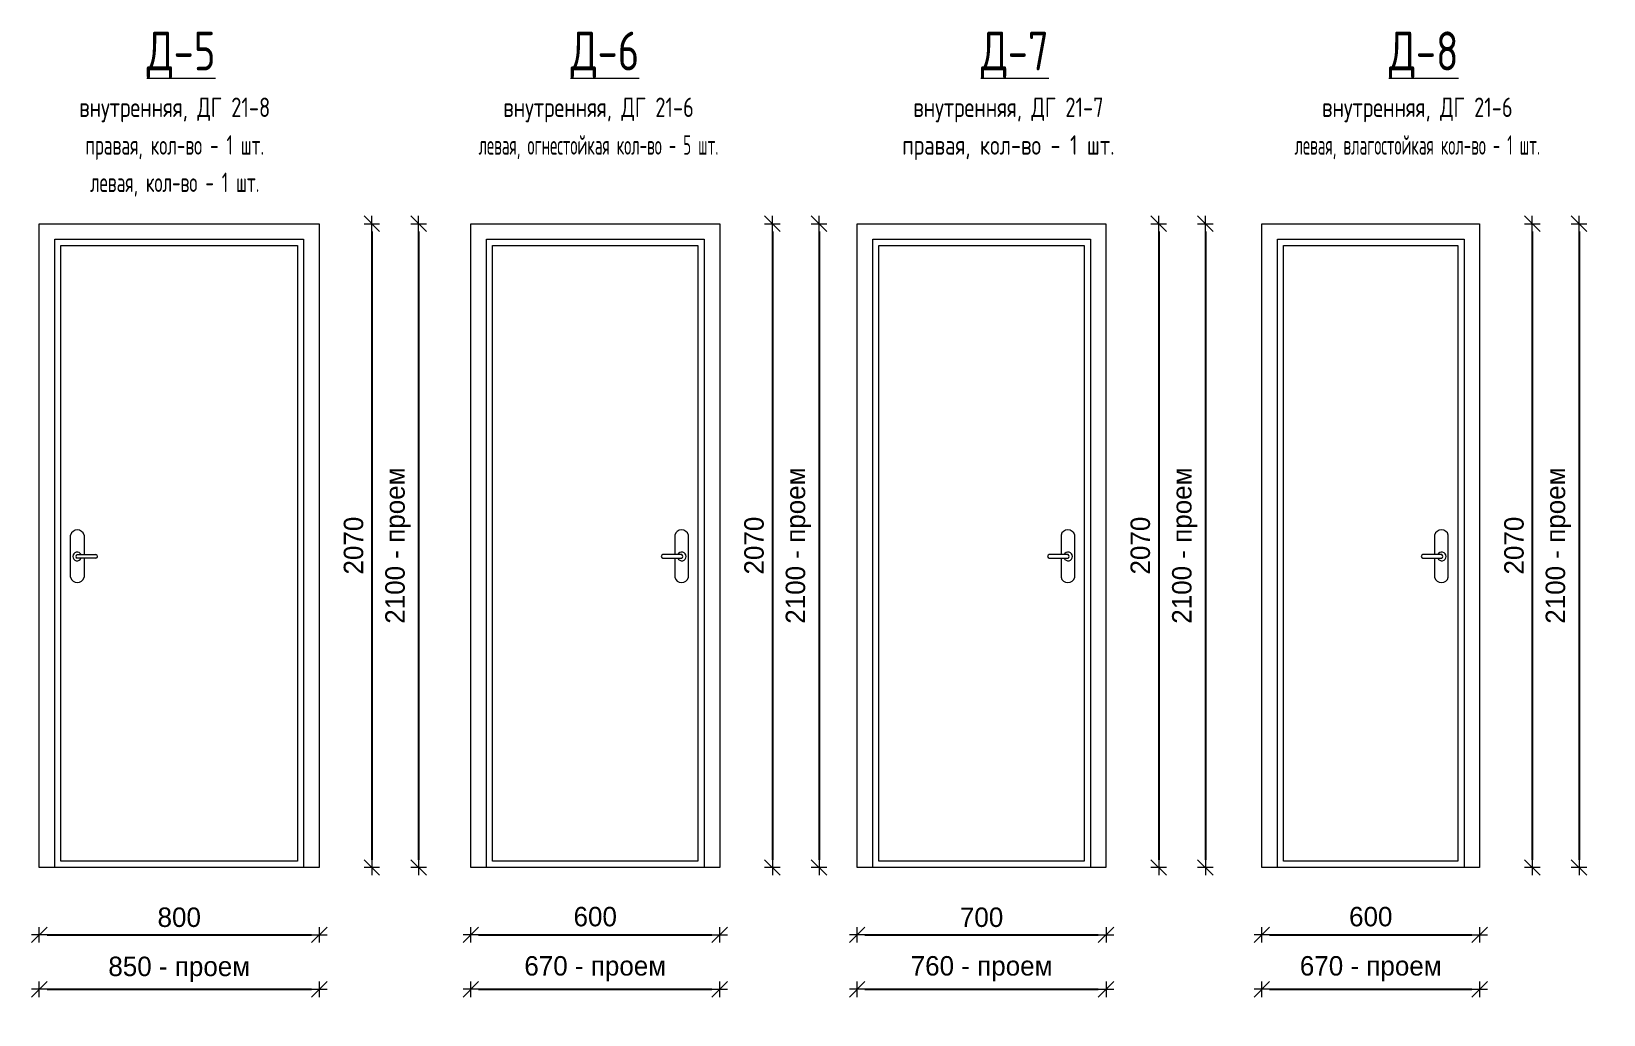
# Model space of a CAD drawing. Header units: millimetres. Extents: x -56498 to 234605, y -296269 to -29969.
# Drawn here: x 195099 to 215314, y -265786 to -253142 of the extents above; entities that cross this region are included whole.
import ezdxf
from ezdxf.enums import TextEntityAlignment as Align

# ---------------------------------------------------------------- set-up
doc = ezdxf.new("R2010")
doc.units = ezdxf.units.MM
doc.header["$LTSCALE"] = 100
doc.header["$PDMODE"] = 35
for name, color, linetype, lineweight in [('Примітки 0.09', 200, 'Continuous', 9), ('Розміри 0.09', 5, 'Continuous', 9), ('Тонкі 0.18', 142, 'Continuous', 18)]:
    doc.layers.add(name, color=color, linetype=linetype, lineweight=lineweight)
doc.styles.add('PSTUDIO', font='pstudio.shx')
doc.styles.add('SPDS', font='SPDS.shx', dxfattribs={"width": 0.9})
doc.dimstyles.new('PS_TICK 1-25', dxfattribs={"dimscale": 100, "dimtxt": 2.5, "dimasz": 1, "dimexe": 2, "dimexo": 2, "dimgap": 1, "dimtad": 1, "dimdec": 0, "dimlfac": 0.25, "dimzin": 0, "dimdsep": 46, "dimtxsty": 'PSTUDIO', "dimblk": 'dblk_0', "dimcen": 2, "dimdle": 1.5, "dimse1": 1, "dimse2": 1, "dimadec": 0, "dimazin": 0, "dimtfac": 1, "dimtdec": 0, "dimtix": 1, "dimtmove": 1, "dimatfit": 3, "dimfxl": 0, "dimtolj": 1, "dimtzin": 0, "dimarcsym": 0})

# ---------------------------------------------------------------- blocks, each defined once
blk = doc.blocks.new('dblk_0')
at = {"color": 0, "linetype": 'ByBlock'}
for p, q in [((1, 1), (-1, -1)), ((-1, 0), (1, 0)), ((0, 1), (0, -1))]:
    blk.add_line(p, q, dxfattribs=at)
blk = doc.blocks.new('*D435')
at = {"layer": 'Defpoints', "color": 0, "ltscale": 100, "transparency": 16777216}
for p in [(198399, -255615), (198399, -263895), (199476, -263895)]:
    blk.add_point(p, dxfattribs=at)
at = {"layer": 'Розміри 0.09', "color": 0, "lineweight": -2, "ltscale": 100, "transparency": 16777216}
blk.add_line((199476, -255715), (199476, -263795), dxfattribs=at)
at = {"layer": 'Розміри 0.09', "color": 0, "lineweight": -2, "ltscale": 100, "transparency": 16777216, "xscale": 100, "yscale": 100, "zscale": 100}
for p, rotation in [((199476, -255615), 90), ((199476, -263895), 270)]:
    blk.add_blockref('dblk_0', p, dxfattribs=dict(at, rotation=rotation))
at = {"layer": 'Розміри 0.09', "color": 0, "ltscale": 100, "transparency": 16777216, "insert": (199241, -259755), "char_height": 250, "attachment_point": 5, "rotation": 90, "style": 'PSTUDIO'}
blk.add_mtext('\\A1;2070', dxfattribs=at)
blk = doc.blocks.new('*D436')
at = {"layer": 'Defpoints', "color": 0, "ltscale": 100, "transparency": 16777216}
for p in [(198799, -255615), (198799, -263895), (200077, -263895)]:
    blk.add_point(p, dxfattribs=at)
at = {"layer": 'Розміри 0.09', "color": 0, "lineweight": -2, "ltscale": 100, "transparency": 16777216}
blk.add_line((200077, -255715), (200077, -263795), dxfattribs=at)
at = {"layer": 'Розміри 0.09', "color": 0, "lineweight": -2, "ltscale": 100, "transparency": 16777216, "xscale": 100, "yscale": 100, "zscale": 100}
for p, rotation in [((200077, -255615), 90), ((200077, -263895), 270)]:
    blk.add_blockref('dblk_0', p, dxfattribs=dict(at, rotation=rotation))
at = {"layer": 'Розміри 0.09', "color": 0, "ltscale": 100, "transparency": 16777216, "insert": (199811, -259755), "char_height": 250, "attachment_point": 5, "rotation": 90, "style": 'PSTUDIO'}
blk.add_mtext('\\A1;2100 - проем', dxfattribs=at)
blk = doc.blocks.new('*D437')
at = {"layer": 'Defpoints', "color": 0, "ltscale": 100, "transparency": 16777216}
for p in [(208516, -255615), (208516, -263895), (209593, -263895)]:
    blk.add_point(p, dxfattribs=at)
at = {"layer": 'Розміри 0.09', "color": 0, "lineweight": -2, "ltscale": 100, "transparency": 16777216}
blk.add_line((209593, -255715), (209593, -263795), dxfattribs=at)
at = {"layer": 'Розміри 0.09', "color": 0, "lineweight": -2, "ltscale": 100, "transparency": 16777216, "xscale": 100, "yscale": 100, "zscale": 100}
for p, rotation in [((209593, -255615), 90), ((209593, -263895), 270)]:
    blk.add_blockref('dblk_0', p, dxfattribs=dict(at, rotation=rotation))
at = {"layer": 'Розміри 0.09', "color": 0, "ltscale": 100, "transparency": 16777216, "insert": (209358, -259755), "char_height": 250, "attachment_point": 5, "rotation": 90, "style": 'PSTUDIO'}
blk.add_mtext('\\A1;2070', dxfattribs=at)
blk = doc.blocks.new('*D438')
at = {"layer": 'Defpoints', "color": 0, "ltscale": 100, "transparency": 16777216}
for p in [(208916, -255615), (208916, -263895), (210194, -263895)]:
    blk.add_point(p, dxfattribs=at)
at = {"layer": 'Розміри 0.09', "color": 0, "lineweight": -2, "ltscale": 100, "transparency": 16777216}
blk.add_line((210194, -255715), (210194, -263795), dxfattribs=at)
at = {"layer": 'Розміри 0.09', "color": 0, "lineweight": -2, "ltscale": 100, "transparency": 16777216, "xscale": 100, "yscale": 100, "zscale": 100}
for p, rotation in [((210194, -255615), 90), ((210194, -263895), 270)]:
    blk.add_blockref('dblk_0', p, dxfattribs=dict(at, rotation=rotation))
at = {"layer": 'Розміри 0.09', "color": 0, "ltscale": 100, "transparency": 16777216, "insert": (209928, -259755), "char_height": 250, "attachment_point": 5, "rotation": 90, "style": 'PSTUDIO'}
blk.add_mtext('\\A1;2100 - проем', dxfattribs=at)
blk = doc.blocks.new('*D439')
at = {"layer": 'Defpoints', "color": 0, "ltscale": 100, "transparency": 16777216}
for p in [(213320, -255615), (213320, -263895), (214397, -263895)]:
    blk.add_point(p, dxfattribs=at)
at = {"layer": 'Розміри 0.09', "color": 0, "lineweight": -2, "ltscale": 100, "transparency": 16777216}
blk.add_line((214397, -255715), (214397, -263795), dxfattribs=at)
at = {"layer": 'Розміри 0.09', "color": 0, "lineweight": -2, "ltscale": 100, "transparency": 16777216, "xscale": 100, "yscale": 100, "zscale": 100}
for p, rotation in [((214397, -255615), 90), ((214397, -263895), 270)]:
    blk.add_blockref('dblk_0', p, dxfattribs=dict(at, rotation=rotation))
at = {"layer": 'Розміри 0.09', "color": 0, "ltscale": 100, "transparency": 16777216, "insert": (214163, -259755), "char_height": 250, "attachment_point": 5, "rotation": 90, "style": 'PSTUDIO'}
blk.add_mtext('\\A1;2070', dxfattribs=at)
blk = doc.blocks.new('*D440')
at = {"layer": 'Defpoints', "color": 0, "ltscale": 100, "transparency": 16777216}
for p in [(213720, -255615), (213720, -263895), (214998, -263895)]:
    blk.add_point(p, dxfattribs=at)
at = {"layer": 'Розміри 0.09', "color": 0, "lineweight": -2, "ltscale": 100, "transparency": 16777216}
blk.add_line((214998, -255715), (214998, -263795), dxfattribs=at)
at = {"layer": 'Розміри 0.09', "color": 0, "lineweight": -2, "ltscale": 100, "transparency": 16777216, "xscale": 100, "yscale": 100, "zscale": 100}
for p, rotation in [((214998, -255615), 90), ((214998, -263895), 270)]:
    blk.add_blockref('dblk_0', p, dxfattribs=dict(at, rotation=rotation))
at = {"layer": 'Розміри 0.09', "color": 0, "ltscale": 100, "transparency": 16777216, "insert": (214732, -259755), "char_height": 250, "attachment_point": 5, "rotation": 90, "style": 'PSTUDIO'}
blk.add_mtext('\\A1;2100 - проем', dxfattribs=at)
blk = doc.blocks.new('*D441')
at = {"layer": 'Defpoints', "color": 0, "ltscale": 100, "transparency": 16777216}
for p in [(195199, -263895), (198799, -263895), (198799, -265461)]:
    blk.add_point(p, dxfattribs=at)
at = {"layer": 'Розміри 0.09', "color": 0, "lineweight": -2, "ltscale": 100, "transparency": 16777216}
blk.add_line((195299, -265461), (198699, -265461), dxfattribs=at)
at = {"layer": 'Розміри 0.09', "color": 0, "lineweight": -2, "ltscale": 100, "transparency": 16777216, "xscale": 100, "yscale": 100, "zscale": 100, "rotation": 180}
blk.add_blockref('dblk_0', (195199, -265461), dxfattribs=at)
at = {"layer": 'Розміри 0.09', "color": 0, "lineweight": -2, "ltscale": 100, "transparency": 16777216, "xscale": 100, "yscale": 100, "zscale": 100}
blk.add_blockref('dblk_0', (198799, -265461), dxfattribs=at)
at = {"layer": 'Розміри 0.09', "color": 0, "ltscale": 100, "transparency": 16777216, "insert": (196999, -265204), "char_height": 250, "attachment_point": 5, "style": 'PSTUDIO'}
blk.add_mtext('\\A1;850 - проем', dxfattribs=at)
blk = doc.blocks.new('*D442')
at = {"layer": 'Defpoints', "color": 0, "ltscale": 100, "transparency": 16777216}
for p in [(195199, -263895), (198799, -263895), (198799, -264761)]:
    blk.add_point(p, dxfattribs=at)
at = {"layer": 'Розміри 0.09', "color": 0, "lineweight": -2, "ltscale": 100, "transparency": 16777216}
blk.add_line((195299, -264761), (198699, -264761), dxfattribs=at)
at = {"layer": 'Розміри 0.09', "color": 0, "lineweight": -2, "ltscale": 100, "transparency": 16777216, "xscale": 100, "yscale": 100, "zscale": 100, "rotation": 180}
blk.add_blockref('dblk_0', (195199, -264761), dxfattribs=at)
at = {"layer": 'Розміри 0.09', "color": 0, "lineweight": -2, "ltscale": 100, "transparency": 16777216, "xscale": 100, "yscale": 100, "zscale": 100}
blk.add_blockref('dblk_0', (198799, -264761), dxfattribs=at)
at = {"layer": 'Розміри 0.09', "color": 0, "ltscale": 100, "transparency": 16777216, "insert": (196999, -264536), "char_height": 250, "attachment_point": 5, "style": 'PSTUDIO'}
blk.add_mtext('\\A1;800', dxfattribs=at)
blk = doc.blocks.new('*D443')
at = {"layer": 'Defpoints', "color": 0, "ltscale": 100, "transparency": 16777216}
for p in [(205716, -263895), (208916, -263895), (208916, -265461)]:
    blk.add_point(p, dxfattribs=at)
at = {"layer": 'Розміри 0.09', "color": 0, "lineweight": -2, "ltscale": 100, "transparency": 16777216}
blk.add_line((205816, -265461), (208816, -265461), dxfattribs=at)
at = {"layer": 'Розміри 0.09', "color": 0, "lineweight": -2, "ltscale": 100, "transparency": 16777216, "xscale": 100, "yscale": 100, "zscale": 100, "rotation": 180}
blk.add_blockref('dblk_0', (205716, -265461), dxfattribs=at)
at = {"layer": 'Розміри 0.09', "color": 0, "lineweight": -2, "ltscale": 100, "transparency": 16777216, "xscale": 100, "yscale": 100, "zscale": 100}
blk.add_blockref('dblk_0', (208916, -265461), dxfattribs=at)
at = {"layer": 'Розміри 0.09', "color": 0, "ltscale": 100, "transparency": 16777216, "insert": (207316, -265197), "char_height": 250, "attachment_point": 5, "style": 'PSTUDIO'}
blk.add_mtext('\\A1;760 - проем', dxfattribs=at)
blk = doc.blocks.new('*D444')
at = {"layer": 'Defpoints', "color": 0, "ltscale": 100, "transparency": 16777216}
for p in [(205716, -263895), (208916, -263895), (208916, -264761)]:
    blk.add_point(p, dxfattribs=at)
at = {"layer": 'Розміри 0.09', "color": 0, "lineweight": -2, "ltscale": 100, "transparency": 16777216}
blk.add_line((205816, -264761), (208816, -264761), dxfattribs=at)
at = {"layer": 'Розміри 0.09', "color": 0, "lineweight": -2, "ltscale": 100, "transparency": 16777216, "xscale": 100, "yscale": 100, "zscale": 100, "rotation": 180}
blk.add_blockref('dblk_0', (205716, -264761), dxfattribs=at)
at = {"layer": 'Розміри 0.09', "color": 0, "lineweight": -2, "ltscale": 100, "transparency": 16777216, "xscale": 100, "yscale": 100, "zscale": 100}
blk.add_blockref('dblk_0', (208916, -264761), dxfattribs=at)
at = {"layer": 'Розміри 0.09', "color": 0, "ltscale": 100, "transparency": 16777216, "insert": (207316, -264536), "char_height": 250, "attachment_point": 5, "style": 'PSTUDIO'}
blk.add_mtext('\\A1;700', dxfattribs=at)
blk = doc.blocks.new('*D445')
at = {"layer": 'Defpoints', "color": 0, "ltscale": 100, "transparency": 16777216}
for p in [(210920, -263895), (213720, -263895), (213720, -265461)]:
    blk.add_point(p, dxfattribs=at)
at = {"layer": 'Розміри 0.09', "color": 0, "lineweight": -2, "ltscale": 100, "transparency": 16777216}
blk.add_line((211020, -265461), (213620, -265461), dxfattribs=at)
at = {"layer": 'Розміри 0.09', "color": 0, "lineweight": -2, "ltscale": 100, "transparency": 16777216, "xscale": 100, "yscale": 100, "zscale": 100, "rotation": 180}
blk.add_blockref('dblk_0', (210920, -265461), dxfattribs=at)
at = {"layer": 'Розміри 0.09', "color": 0, "lineweight": -2, "ltscale": 100, "transparency": 16777216, "xscale": 100, "yscale": 100, "zscale": 100}
blk.add_blockref('dblk_0', (213720, -265461), dxfattribs=at)
at = {"layer": 'Розміри 0.09', "color": 0, "ltscale": 100, "transparency": 16777216, "insert": (212320, -265197), "char_height": 250, "attachment_point": 5, "style": 'PSTUDIO'}
blk.add_mtext('\\A1;670 - проем', dxfattribs=at)
blk = doc.blocks.new('*D446')
at = {"layer": 'Defpoints', "color": 0, "ltscale": 100, "transparency": 16777216}
for p in [(210920, -263895), (213720, -263895), (213720, -264761)]:
    blk.add_point(p, dxfattribs=at)
at = {"layer": 'Розміри 0.09', "color": 0, "lineweight": -2, "ltscale": 100, "transparency": 16777216}
blk.add_line((211020, -264761), (213620, -264761), dxfattribs=at)
at = {"layer": 'Розміри 0.09', "color": 0, "lineweight": -2, "ltscale": 100, "transparency": 16777216, "xscale": 100, "yscale": 100, "zscale": 100, "rotation": 180}
blk.add_blockref('dblk_0', (210920, -264761), dxfattribs=at)
at = {"layer": 'Розміри 0.09', "color": 0, "lineweight": -2, "ltscale": 100, "transparency": 16777216, "xscale": 100, "yscale": 100, "zscale": 100}
blk.add_blockref('dblk_0', (213720, -264761), dxfattribs=at)
at = {"layer": 'Розміри 0.09', "color": 0, "ltscale": 100, "transparency": 16777216, "insert": (212320, -264528), "char_height": 250, "attachment_point": 5, "style": 'PSTUDIO'}
blk.add_mtext('\\A1;600', dxfattribs=at)
blk = doc.blocks.new('*D447')
at = {"layer": 'Defpoints', "color": 0, "ltscale": 100, "transparency": 16777216}
for p in [(203548, -255615), (203548, -263895), (204626, -263895)]:
    blk.add_point(p, dxfattribs=at)
at = {"layer": 'Розміри 0.09', "color": 0, "lineweight": -2, "ltscale": 100, "transparency": 16777216}
blk.add_line((204626, -255715), (204626, -263795), dxfattribs=at)
at = {"layer": 'Розміри 0.09', "color": 0, "lineweight": -2, "ltscale": 100, "transparency": 16777216, "xscale": 100, "yscale": 100, "zscale": 100}
for p, rotation in [((204626, -255615), 90), ((204626, -263895), 270)]:
    blk.add_blockref('dblk_0', p, dxfattribs=dict(at, rotation=rotation))
at = {"layer": 'Розміри 0.09', "color": 0, "ltscale": 100, "transparency": 16777216, "insert": (204391, -259755), "char_height": 250, "attachment_point": 5, "rotation": 90, "style": 'PSTUDIO'}
blk.add_mtext('\\A1;2070', dxfattribs=at)
blk = doc.blocks.new('*D448')
at = {"layer": 'Defpoints', "color": 0, "ltscale": 100, "transparency": 16777216}
for p in [(203948, -255615), (203948, -263895), (205226, -263895)]:
    blk.add_point(p, dxfattribs=at)
at = {"layer": 'Розміри 0.09', "color": 0, "lineweight": -2, "ltscale": 100, "transparency": 16777216}
blk.add_line((205226, -255715), (205226, -263795), dxfattribs=at)
at = {"layer": 'Розміри 0.09', "color": 0, "lineweight": -2, "ltscale": 100, "transparency": 16777216, "xscale": 100, "yscale": 100, "zscale": 100}
for p, rotation in [((205226, -255615), 90), ((205226, -263895), 270)]:
    blk.add_blockref('dblk_0', p, dxfattribs=dict(at, rotation=rotation))
at = {"layer": 'Розміри 0.09', "color": 0, "ltscale": 100, "transparency": 16777216, "insert": (204960, -259755), "char_height": 250, "attachment_point": 5, "rotation": 90, "style": 'PSTUDIO'}
blk.add_mtext('\\A1;2100 - проем', dxfattribs=at)
blk = doc.blocks.new('*D449')
at = {"layer": 'Defpoints', "color": 0, "ltscale": 100, "transparency": 16777216}
for p in [(200748, -263895), (203948, -263895), (203948, -265461)]:
    blk.add_point(p, dxfattribs=at)
at = {"layer": 'Розміри 0.09', "color": 0, "lineweight": -2, "ltscale": 100, "transparency": 16777216}
blk.add_line((200848, -265461), (203848, -265461), dxfattribs=at)
at = {"layer": 'Розміри 0.09', "color": 0, "lineweight": -2, "ltscale": 100, "transparency": 16777216, "xscale": 100, "yscale": 100, "zscale": 100, "rotation": 180}
blk.add_blockref('dblk_0', (200748, -265461), dxfattribs=at)
at = {"layer": 'Розміри 0.09', "color": 0, "lineweight": -2, "ltscale": 100, "transparency": 16777216, "xscale": 100, "yscale": 100, "zscale": 100}
blk.add_blockref('dblk_0', (203948, -265461), dxfattribs=at)
at = {"layer": 'Розміри 0.09', "color": 0, "ltscale": 100, "transparency": 16777216, "insert": (202348, -265197), "char_height": 250, "attachment_point": 5, "style": 'PSTUDIO'}
blk.add_mtext('\\A1;670 - проем', dxfattribs=at)
blk = doc.blocks.new('*D450')
at = {"layer": 'Defpoints', "color": 0, "ltscale": 100, "transparency": 16777216}
for p in [(200748, -263895), (203948, -263895), (203948, -264761)]:
    blk.add_point(p, dxfattribs=at)
at = {"layer": 'Розміри 0.09', "color": 0, "lineweight": -2, "ltscale": 100, "transparency": 16777216}
blk.add_line((200848, -264761), (203848, -264761), dxfattribs=at)
at = {"layer": 'Розміри 0.09', "color": 0, "lineweight": -2, "ltscale": 100, "transparency": 16777216, "xscale": 100, "yscale": 100, "zscale": 100, "rotation": 180}
blk.add_blockref('dblk_0', (200748, -264761), dxfattribs=at)
at = {"layer": 'Розміри 0.09', "color": 0, "lineweight": -2, "ltscale": 100, "transparency": 16777216, "xscale": 100, "yscale": 100, "zscale": 100}
blk.add_blockref('dblk_0', (203948, -264761), dxfattribs=at)
at = {"layer": 'Розміри 0.09', "color": 0, "ltscale": 100, "transparency": 16777216, "insert": (202348, -264528), "char_height": 250, "attachment_point": 5, "style": 'PSTUDIO'}
blk.add_mtext('\\A1;600', dxfattribs=at)

msp = doc.modelspace()

# ---------------------------------------------------------------- linework, layer by layer
at = {"layer": 'Тонкі 0.18', "ltscale": 100}
for points in [[(195198.501, -255614.946), (198798.501, -255614.946), (198798.501, -263894.946), (195198.501, -263894.946)], [(200748.205, -255614.946), (203948.205, -255614.946), (203948.205, -263894.946), (200748.205, -263894.946)], [(205715.575, -255614.946), (208915.575, -255614.946), (208915.575, -263894.946), (205715.575, -263894.946)], [(210919.872, -255614.946), (213719.872, -255614.946), (213719.872, -263894.946), (210919.872, -263894.946)], [(195398.501, -255814.946), (198598.501, -255814.946), (198598.501, -263894.946), (195398.501, -263894.946)], [(195478.501, -255894.946), (198518.501, -255894.946), (198518.501, -263814.946), (195478.501, -263814.946)], [(200948.205, -255814.946), (203748.205, -255814.946), (203748.205, -263894.946), (200948.205, -263894.946)], [(201028.205, -255894.946), (203668.205, -255894.946), (203668.205, -263814.946), (201028.205, -263814.946)], [(205915.575, -255814.946), (208715.575, -255814.946), (208715.575, -263894.946), (205915.575, -263894.946)], [(205995.575, -255894.946), (208635.575, -255894.946), (208635.575, -263814.946), (205995.575, -263814.946)], [(211119.872, -255814.946), (213519.872, -255814.946), (213519.872, -263894.946), (211119.872, -263894.946)], [(211199.872, -255894.946), (213439.872, -255894.946), (213439.872, -263814.946), (211199.872, -263814.946)]]:
    msp.add_lwpolyline(points, close=True, dxfattribs=at)
for points in [[(195601.016, -260161.943), (195601.016, -259619.736)], [(195776.772, -259619.736), (195776.772, -259871.003)], [(203369.934, -259619.736), (203369.934, -259871.003)], [(203545.691, -260161.943), (203545.691, -259619.736)], [(208337.304, -259619.736), (208337.304, -259871.003)], [(208513.06, -260161.943), (208513.06, -259619.736)], [(213141.6, -259619.736), (213141.6, -259871.003)], [(213317.357, -260161.943), (213317.357, -259619.736)], [(195685.78, -259871.003), (195927.6, -259871.003)], [(195927.6, -259917.121), (195927.6, -259917.121), (195685.78, -259917.121)], [(195776.772, -259917.121), (195776.772, -260161.943)], [(203460.926, -259871.003), (203219.107, -259871.003)], [(203219.107, -259917.121), (203219.107, -259917.121), (203460.926, -259917.121)], [(203369.934, -259917.121), (203369.934, -260161.943)], [(208428.296, -259871.003), (208186.476, -259871.003)], [(208186.476, -259917.121), (208186.476, -259917.121), (208428.296, -259917.121)], [(208337.304, -259917.121), (208337.304, -260161.943)], [(213232.593, -259871.003), (212990.773, -259871.003)], [(212990.773, -259917.121), (212990.773, -259917.121), (213232.593, -259917.121)], [(213141.6, -259917.121), (213141.6, -260161.943)]]:
    msp.add_lwpolyline(points, dxfattribs=at)
for centre, radius, start, end in [((195688.894, -259644.19), 91.217, 15.5502501, 164.4497499), ((203457.812, -259644.19), 91.217, 15.5502501, 164.4497499), ((208425.182, -259644.19), 91.217, 15.5502501, 164.4497499), ((213229.479, -259644.19), 91.217, 15.5502501, 164.4497499), ((195685.78, -259894.062), 56.182, 24.232062, 335.767938), ((195695.763, -259894.062), 25.127, 113.4095924, 246.5904076), ((195925.702, -259894.062), 23.137, 274.7052262, 85.2947738), ((203221.005, -259894.062), 23.137, 94.7052262, 265.2947738), ((203460.926, -259894.062), 56.182, 204.232062, 155.767938), ((203450.943, -259894.062), 25.127, 293.4095924, 66.5904076), ((208188.374, -259894.062), 23.137, 94.7052262, 265.2947738), ((208428.296, -259894.062), 56.182, 204.232062, 155.767938), ((208418.313, -259894.062), 25.127, 293.4095924, 66.5904076), ((212992.671, -259894.062), 23.137, 94.7052262, 265.2947738), ((213232.593, -259894.062), 56.182, 204.232062, 155.767938), ((213222.609, -259894.062), 25.127, 293.4095924, 66.5904076), ((195688.894, -260137.812), 91.131, 195.3545216, 344.6454784), ((203457.812, -260137.812), 91.131, 195.3545216, 344.6454784), ((208425.182, -260137.812), 91.131, 195.3545216, 344.6454784), ((213229.479, -260137.812), 91.131, 195.3545216, 344.6454784)]:
    msp.add_arc(centre, radius, start, end, dxfattribs=at)

# ---------------------------------------------------------------- texts
at = {"layer": 'Примітки 0.09', "lineweight": 20, "style": 'SPDS'}
for s, height, width, p in [('%%UД-5', 500, 0.95, (197023.016, -253643.916)), ('%%UД-6', 500, 0.95, (202473.012, -253643.916)), ('%%UД-7', 500, 0.95, (207743.151, -253643.916)), ('%%UД-8', 500, 0.95, (213001.103, -253643.916)), ('внутренняя, ДГ 21-8', 250, 0.95, (196940.823, -254242.565)), ('внутренняя, ДГ 21-6', 250, 0.95, (202390.819, -254242.565)), ('внутренняя, ДГ 21-7', 250, 0.95, (207660.959, -254242.565)), ('внутренняя, ДГ 21-6', 250, 0.95, (212918.91, -254242.565)), ('правая, кол-во - 1 шт.', 250, 0.8, (196940.823, -254727.663)), ('левая, огнестойкая кол-во - 5 шт.', 250, 0.7, (202390.819, -254727.663)), ('правая, кол-во - 1 шт.', 250, 0.95, (207660.959, -254727.663)), ('левая, влагостойкая кол-во - 1 шт.', 250, 0.7, (212918.91, -254727.663)), ('левая, кол-во - 1 шт.', 250, 0.8, (196940.823, -255207.503))]:
    msp.add_text(s, height=height, dxfattribs=dict(at, width=width)).set_placement(p, align=Align.CENTER)

# ---------------------------------------------------------------- dimensions: what is measured, and where the dimension line sits
at = {"layer": 'Розміри 0.09', "color": 1, "ltscale": 100}
for base, p1, p2, picture, middle in [((199475.881, -263894.946), (198398.501, -255614.946), (198398.501, -263894.946), '*D435', (199241.199, -259754.946)), ((214397.252, -263894.946), (213319.872, -255614.946), (213319.872, -263894.946), '*D439', (214162.569, -259754.946))]:
    dim = msp.add_linear_dim(base=base, p1=p1, p2=p2, angle=90, text='2070', dimstyle='PS_TICK 1-25', dxfattribs=at)
    dim.commit()
    dim.dimension.update_dxf_attribs({"geometry": picture, "text_midpoint": middle})
for base, p1, p2, text, picture, middle in [((200076.537, -263894.946), (198798.501, -255614.946), (198798.501, -263894.946), '2100 - проем', '*D436', (199810.604, -259754.946)), ((204625.586, -263894.946), (203548.205, -255614.946), (203548.205, -263894.946), '2070', '*D447', (204390.903, -259754.946)), ((205226.241, -263894.946), (203948.205, -255614.946), (203948.205, -263894.946), '2100 - проем', '*D448', (204960.308, -259754.946)), ((209592.955, -263894.946), (208515.575, -255614.946), (208515.575, -263894.946), '2070', '*D437', (209358.273, -259754.946)), ((210193.61, -263894.946), (208915.575, -255614.946), (208915.575, -263894.946), '2100 - проем', '*D438', (209927.678, -259754.946)), ((214997.907, -263894.946), (213719.872, -255614.946), (213719.872, -263894.946), '2100 - проем', '*D440', (214731.974, -259754.946))]:
    dim = msp.add_linear_dim(base=base, p1=p1, p2=p2, angle=90, text=text, dimstyle='PS_TICK 1-25', override={"dimlfac": 0.25, "dimtxsty": 'PSTUDIO', "dimtolj": 1}, dxfattribs=at)
    dim.commit()
    dim.dimension.update_dxf_attribs({"geometry": picture, "text_midpoint": middle})
for base, p1, p2, text, override, picture, middle in [((198798.501, -265460.702), (195198.501, -263894.946), (198798.501, -263894.946), '850 - проем', {"dimlfac": 0.25, "dimtxsty": 'PSTUDIO', "dimblk": 'dblk_0', "dimtolj": 1}, '*D441', (196998.501, -265204.452)), ((198798.501, -264760.702), (195198.501, -263894.946), (198798.501, -263894.946), '800', {"dimlfac": 0.25, "dimtxsty": 'PSTUDIO', "dimtolj": 1}, '*D442', (196998.501, -264535.702)), ((203948.205, -265460.702), (200748.205, -263894.946), (203948.205, -263894.946), '670 - проем', {"dimlfac": 0.25, "dimtxsty": 'PSTUDIO', "dimblk": 'dblk_0', "dimtolj": 1}, '*D449', (202348.205, -265197.218)), ((203948.205, -264760.702), (200748.205, -263894.946), (203948.205, -263894.946), '600', {"dimlfac": 0.25, "dimtxsty": 'PSTUDIO', "dimtolj": 1}, '*D450', (202348.205, -264528.468)), ((208915.575, -265460.702), (205715.575, -263894.946), (208915.575, -263894.946), '760 - проем', {"dimlfac": 0.25, "dimtxsty": 'PSTUDIO', "dimblk": 'dblk_0', "dimtolj": 1}, '*D443', (207315.575, -265197.218)), ((208915.575, -264760.702), (205715.575, -263894.946), (208915.575, -263894.946), '700', {"dimlfac": 0.25, "dimtxsty": 'PSTUDIO', "dimtolj": 1}, '*D444', (207315.575, -264535.702)), ((213719.872, -265460.702), (210919.872, -263894.946), (213719.872, -263894.946), '670 - проем', {"dimlfac": 0.25, "dimtxsty": 'PSTUDIO', "dimblk": 'dblk_0', "dimtolj": 1}, '*D445', (212319.872, -265197.218)), ((213719.872, -264760.702), (210919.872, -263894.946), (213719.872, -263894.946), '600', {"dimlfac": 0.25, "dimtxsty": 'PSTUDIO', "dimtolj": 1}, '*D446', (212319.872, -264528.468))]:
    dim = msp.add_linear_dim(base=base, p1=p1, p2=p2, text=text, dimstyle='PS_TICK 1-25', override=override, dxfattribs=at)
    dim.commit()
    dim.dimension.update_dxf_attribs({"geometry": picture, "text_midpoint": middle})

doc.saveas('drawing.dxf')
